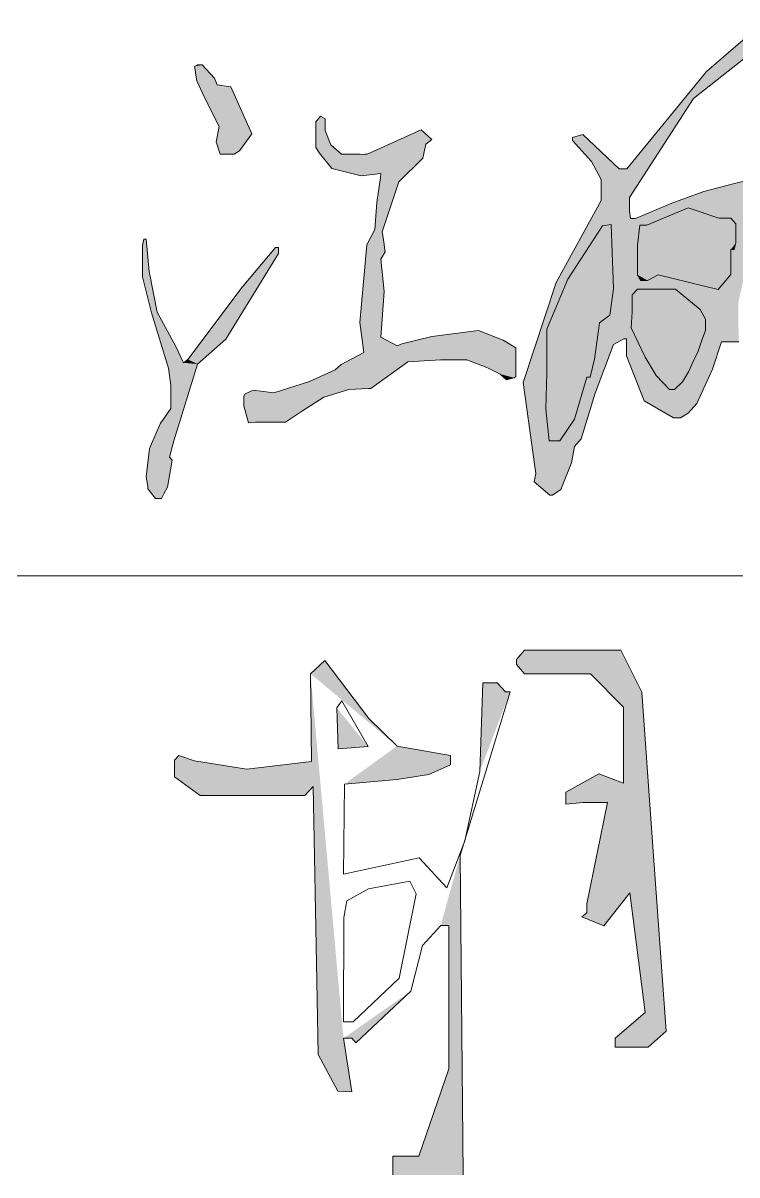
# Model space of a CAD drawing. Header units: millimetres. Extents: x 0 to 594, y 0 to 420.
# Drawn here: x 422.47 to 428.38, y 27.04 to 36.57 of the extents above; entities that cross this region are included whole.
import ezdxf

# ---------------------------------------------------------------- set-up
doc = ezdxf.new("R2010")
doc.units = ezdxf.units.MM
doc.header["$MEASUREMENT"] = 0
doc.linetypes.add('XKITLINE00', pattern=[0])

# ---------------------------------------------------------------- blocks, each defined once
blk = doc.blocks.new('*D2')
at = {"color": 6}
for points in [[(258.7085, 31.3402), (258.2448, 30.9381), (257.5873, 30.133)], [(258.7085, 31.3402), (257.5873, 30.133), (258.1369, 30.7169)], [(258.7085, 31.3402), (258.1369, 30.7169), (258.6591, 31.127)], [(257.5873, 30.133), (257.6083, 29.8956), (258.1369, 30.7169)], [(257.5233, 30.133), (257.2224, 30.4169), (257.1373, 30.3936)], [(257.5233, 30.133), (257.1373, 30.3936), (257.1373, 30.3694)], [(257.5233, 30.133), (257.1373, 30.3694), (257.2946, 30.1957)], [(257.5873, 30.133), (257.0011, 29.1936), (256.7292, 28.3663)], [(257.5873, 30.133), (256.7292, 28.3663), (256.7724, 28.0491)], [(257.5873, 30.133), (256.7724, 28.0491), (256.832, 27.6116)], [(257.5873, 30.133), (256.832, 27.6116), (256.8199, 27.5429)], [(257.5873, 30.133), (256.8199, 27.5429), (256.9479, 27.4328)], [(257.5873, 30.133), (256.9479, 27.4328), (256.9699, 27.4328)], [(257.5873, 30.133), (256.9699, 27.4328), (257.0409, 27.4802)], [(257.5873, 30.133), (257.3733, 29.8724), (257.0011, 29.1936)], [(257.5873, 30.133), (257.0409, 27.4802), (257.1269, 27.7015)], [(257.5873, 30.133), (257.1269, 27.7015), (257.1527, 27.8352)], [(257.5873, 30.133), (257.1527, 27.8352), (257.2094, 27.8988)], [(257.5873, 30.133), (257.2094, 27.8988), (257.3237, 28.2776)], [(257.5233, 30.133), (257.2946, 30.1957), (257.3733, 30.0462)], [(257.5873, 30.133), (257.3237, 28.2776), (257.4768, 28.6801)], [(257.5873, 30.133), (257.5233, 30.133), (257.3733, 30.0462)], [(257.5873, 30.133), (257.3733, 30.0462), (257.3733, 29.8724)], [(257.5873, 30.133), (257.4768, 28.6801), (257.5618, 28.7276)], [(257.5873, 30.133), (257.5618, 28.7276), (257.5833, 28.7276)], [(257.5873, 30.133), (257.5833, 28.7276), (257.5833, 28.5851)], [(257.5873, 30.133), (257.5833, 28.5851), (257.6083, 29.7835)], [(257.5873, 30.133), (257.6083, 29.7835), (257.6083, 29.8956)], [(257.5833, 28.5851), (258.6025, 29.9357), (258.5566, 30.0328)], [(257.5833, 28.5851), (258.5566, 30.0328), (258.2235, 29.9467)], [(257.5833, 28.5851), (258.2235, 29.9467), (257.9592, 29.8496)], [(257.5833, 28.5851), (258.7031, 29.7619), (258.6025, 29.9357)], [(257.5833, 28.5851), (257.9592, 29.8496), (257.6593, 29.7233)], [(257.5833, 28.5851), (257.6163, 29.7233), (257.6083, 29.7835)], [(257.5833, 28.5851), (258.5741, 29.3043), (258.7031, 29.7619)], [(257.5833, 28.5851), (257.6593, 29.7233), (257.6163, 29.7233)], [(257.5833, 28.5851), (258.5101, 29.0356), (258.5741, 29.3043)], [(257.5833, 28.5851), (258.5101, 28.8457), (258.5101, 29.0356)], [(257.5833, 28.5851), (258.3697, 28.7028), (258.5101, 28.8457)], [(258.3697, 28.7028), (258.5123, 28.7028), (258.5101, 28.8457)], [(257.5833, 28.5851), (258.2942, 28.4754), (258.3697, 28.7028)], [(257.5833, 28.5851), (257.73, 28.2147), (257.9732, 28.0733)], [(257.5833, 28.5851), (257.9732, 28.0733), (258.0299, 28.0733)], [(257.5833, 28.5851), (258.0299, 28.0733), (258.0948, 28.1127)], [(257.5833, 28.5851), (258.0948, 28.1127), (258.1662, 28.1915)], [(257.5833, 28.5851), (258.1662, 28.1915), (258.2942, 28.4754)]]:
    blk.add_solid(points, dxfattribs=at)
blk = doc.blocks.new('*D3')
at = {"color": 6}
for points in [[(257.6303, 28.9492), (258.1932, 28.9688), (257.9893, 29.138)], [(257.6303, 28.9492), (257.9893, 29.138), (257.6732, 29.138)], [(257.6303, 28.9492), (257.6732, 29.138), (257.6303, 29.0905)], [(257.6303, 28.9492), (257.6303, 29.0905), (257.6303, 28.9492)], [(257.6303, 28.9492), (257.6228, 28.8171), (257.7382, 28.5751)], [(257.6303, 28.9492), (258.2362, 28.8901), (258.1932, 28.9688)], [(257.6303, 28.9492), (257.7382, 28.5751), (257.8295, 28.4226)], [(257.6303, 28.9492), (257.8295, 28.4226), (257.9397, 28.307)], [(257.6303, 28.9492), (257.9397, 28.307), (257.9818, 28.307)], [(257.6303, 28.9492), (257.9818, 28.307), (258.0462, 28.3701)], [(257.6303, 28.9492), (258.0462, 28.3701), (258.0956, 28.4527)], [(257.6303, 28.9492), (258.0956, 28.4527), (258.1765, 28.6258)], [(257.6303, 28.9492), (258.1765, 28.6258), (258.2078, 28.7163)], [(257.6303, 28.9492), (258.2078, 28.7163), (258.2362, 28.7951)], [(257.6303, 28.9492), (258.2362, 28.7951), (258.2362, 28.8901)]]:
    blk.add_solid(points, dxfattribs=at)
blk = doc.blocks.new('*D4')
at = {"color": 6}
for points in [[(256.9444, 27.8834), (257.4749, 29.1402), (257.4566, 29.6722)], [(256.9444, 27.8834), (257.4566, 29.6722), (257.3838, 29.6625)], [(256.9444, 27.8834), (257.3838, 29.6625), (257.0976, 29.22)], [(256.9444, 27.8834), (257.0976, 29.22), (256.9234, 28.8059)], [(256.9444, 27.8834), (257.3608, 28.858), (257.4749, 29.1402)], [(257.3608, 28.858), (257.4468, 28.9217), (257.4749, 29.1402)], [(256.9444, 27.8834), (256.9234, 28.8059), (256.9234, 28.4422)], [(256.9444, 27.8834), (257.3179, 28.558), (257.3608, 28.858)], [(256.9444, 27.8834), (257.2538, 28.4085), (257.3179, 28.558)], [(257.2538, 28.4085), (257.2822, 28.4085), (257.3179, 28.558)], [(256.9444, 27.8834), (256.9234, 28.4422), (256.9165, 28.144)], [(256.9444, 27.8834), (257.1542, 28.061), (257.2538, 28.4085)], [(256.9444, 27.8834), (257.0303, 27.8834), (257.1542, 28.061)]]:
    blk.add_solid(points, dxfattribs=at)
blk = doc.blocks.new('*D5')
at = {"color": 6}
for points in [[(257.6732, 29.2572), (258.3474, 29.7261), (258.0942, 29.8099)], [(257.6732, 29.2572), (258.0942, 29.8099), (257.7513, 29.6675)], [(257.6732, 29.2572), (258.4897, 29.6786), (258.4476, 29.7261)], [(257.6732, 29.2572), (258.4476, 29.7261), (258.3474, 29.7261)], [(257.6732, 29.2572), (258.4897, 29.521), (258.4897, 29.6786)], [(257.6732, 29.2572), (257.7513, 29.6675), (257.6946, 29.6675)], [(257.6732, 29.2572), (257.6946, 29.6675), (257.6732, 29.5017)], [(257.6732, 29.2572), (258.4476, 29.4655), (258.4897, 29.521)], [(257.6732, 29.2572), (257.6732, 29.5017), (257.6732, 29.2572)], [(257.6732, 29.2572), (258.4476, 29.2604), (258.4476, 29.4655)], [(258.4476, 29.4655), (258.4759, 29.4655), (258.4897, 29.521)], [(257.6732, 29.2572), (257.8442, 29.2572), (258.4476, 29.2604)], [(257.6732, 29.2572), (257.7016, 29.2097), (257.7583, 29.2097)], [(257.6732, 29.2572), (257.7583, 29.2097), (257.8442, 29.2572)], [(257.8442, 29.2572), (258.3417, 29.1348), (258.4476, 29.2604)]]:
    blk.add_solid(points, dxfattribs=at)
blk = doc.blocks.new('*D6')
at = {"color": 6}
for points in [[(253.5781, 29.2396), (253.6327, 29.2848), (253.6072, 29.5525)], [(253.5781, 29.2396), (253.6072, 29.5525), (253.5883, 29.5525)], [(253.5883, 29.5525), (253.5781, 29.4992), (253.5781, 29.2396)], [(253.5781, 29.2396), (253.5883, 29.5525), (253.5781, 29.2396)], [(254.0323, 28.518), (254.7037, 29.4343), (254.7037, 29.4818)], [(254.0323, 28.518), (254.7037, 29.4818), (254.6782, 29.4818)], [(254.0323, 28.518), (254.6782, 29.4818), (254.4025, 29.1555)], [(254.0323, 28.518), (254.2679, 28.7242), (254.7037, 29.4343)], [(253.5781, 29.2396), (253.6994, 28.9461), (253.6327, 29.2848)], [(253.5781, 29.2396), (253.6519, 28.9426), (253.793, 28.485)], [(253.5781, 29.2396), (253.793, 28.485), (253.6994, 28.9461)], [(254.0323, 28.518), (254.4025, 29.1555), (253.9535, 28.5555)], [(253.793, 28.485), (253.8528, 28.6622), (253.6994, 28.9461)], [(253.793, 28.485), (253.915, 28.5292), (253.8528, 28.6622)], [(253.793, 28.485), (254.0323, 28.518), (253.915, 28.5292)], [(253.793, 28.485), (253.8127, 28.3396), (254.0323, 28.518)], [(253.8127, 28.3396), (253.8372, 27.8824), (254.0323, 28.518)], [(254.0323, 28.518), (253.9535, 28.5555), (253.915, 28.5292)], [(253.8127, 28.3396), (253.8127, 28.1497), (253.8372, 27.8824)], [(253.8127, 28.1497), (253.6343, 27.8202), (253.608, 27.5839)], [(253.8127, 28.1497), (253.608, 27.5839), (253.6211, 27.5051)], [(253.8127, 28.1497), (253.6211, 27.5051), (253.6203, 27.4843)], [(253.8127, 28.1497), (253.6203, 27.4843), (253.6844, 27.4055)], [(253.8127, 28.1497), (253.7232, 28.0234), (253.6343, 27.8202)], [(253.8127, 28.1497), (253.6844, 27.4055), (253.7352, 27.4055)], [(253.8127, 28.1497), (253.7352, 27.4055), (253.7547, 27.445)], [(253.8127, 28.1497), (253.7547, 27.445), (253.7854, 27.5005)], [(253.8127, 28.1497), (253.7854, 27.5005), (253.7992, 27.7481)], [(253.8127, 28.1497), (253.7992, 27.7481), (253.8372, 27.8824)], [(253.7854, 27.5005), (253.8239, 27.7217), (253.7992, 27.7481)]]:
    blk.add_solid(points, dxfattribs=at)
blk = doc.blocks.new('*D7')
at = {"color": 6}
for points in [[(255.0114, 30.3101), (255.0894, 30.5465), (255.05, 30.5708)], [(255.05, 30.5708), (255.0114, 30.5233), (255.0114, 30.3101)], [(255.0114, 30.3101), (255.05, 30.5708), (255.0114, 30.3101)], [(255.0114, 30.3101), (255.0894, 30.4515), (255.0894, 30.5465)], [(255.0114, 30.3101), (255.1361, 30.3335), (255.0894, 30.4515)], [(255.551, 30.0938), (255.8836, 30.4552), (255.4373, 30.2547)], [(255.551, 30.0938), (255.973, 30.3764), (255.8836, 30.4552)], [(255.0114, 30.3101), (255.2255, 30.2547), (255.1361, 30.3335)], [(255.551, 30.0938), (255.921, 30.3385), (255.973, 30.3764)], [(255.551, 30.0938), (255.8976, 30.2232), (255.921, 30.3385)], [(255.0114, 30.3101), (255.0419, 30.2639), (255.1445, 30.1376)], [(255.0114, 30.3101), (255.1445, 30.1376), (255.3874, 30.075)], [(255.0114, 30.3101), (255.3874, 30.075), (255.551, 30.0938)], [(255.0114, 30.3101), (255.551, 30.0938), (255.2255, 30.2547)], [(255.551, 30.0938), (255.379, 30.2547), (255.2255, 30.2547)], [(255.551, 30.0938), (255.398, 30.2527), (255.379, 30.2547)], [(255.551, 30.0938), (255.4176, 30.2547), (255.398, 30.2527)], [(255.551, 30.0938), (255.4373, 30.2547), (255.4176, 30.2547)], [(255.551, 30.0938), (255.7, 30.0251), (255.8976, 30.2232)], [(255.551, 30.0938), (255.4989, 29.6313), (255.408, 28.6129)], [(255.551, 30.0938), (255.408, 28.6129), (255.4475, 28.315)], [(255.551, 30.0938), (255.4475, 28.315), (255.4663, 28.315)], [(255.551, 30.0938), (255.4663, 28.315), (255.5491, 29.3852)], [(255.551, 30.0938), (255.518, 29.8559), (255.4989, 29.6313)], [(255.551, 30.0938), (255.5491, 29.3852), (255.5605, 29.6126)], [(255.551, 30.0938), (255.5605, 29.6126), (255.7, 30.0251)], [(255.4989, 29.6313), (255.4349, 29.505), (255.375, 28.8633)], [(255.4989, 29.6313), (255.375, 28.8633), (255.408, 28.6129)], [(255.5491, 29.3852), (255.5869, 29.4479), (255.5605, 29.6126)], [(255.4663, 28.315), (255.5762, 29.1196), (255.5491, 29.3852)], [(255.4663, 28.315), (255.5507, 28.7408), (255.5762, 29.1196)], [(255.7741, 28.5362), (256.5634, 28.7161), (256.3582, 28.7949)], [(255.7741, 28.5362), (256.3582, 28.7949), (255.9733, 28.7474)], [(255.4663, 28.315), (255.7741, 28.5362), (255.9733, 28.7474)], [(255.4663, 28.315), (255.9733, 28.7474), (255.7239, 28.6852)], [(255.4663, 28.315), (255.6853, 28.67), (255.5507, 28.7408)], [(255.7741, 28.5362), (256.666, 28.6535), (256.5634, 28.7161)], [(255.408, 28.6129), (255.1718, 28.4691), (254.4547, 28.0316)], [(255.408, 28.6129), (254.4547, 28.0316), (254.5117, 28.0362)], [(255.408, 28.6129), (254.5117, 28.0362), (254.7611, 28.0362)], [(255.408, 28.6129), (254.7611, 28.0362), (254.9023, 28.1311)], [(255.408, 28.6129), (254.9023, 28.1311), (255.0786, 28.2447)], [(255.408, 28.6129), (255.0786, 28.2447), (255.2838, 28.3083)], [(255.408, 28.6129), (255.2226, 28.5155), (255.1718, 28.4691)], [(255.408, 28.6129), (255.2838, 28.3083), (255.4475, 28.315)], [(255.4663, 28.315), (255.7239, 28.6852), (255.6853, 28.67)], [(255.7741, 28.5362), (256.043, 28.5536), (256.666, 28.6535)], [(256.043, 28.5536), (256.2613, 28.5536), (256.666, 28.6535)], [(256.2613, 28.5536), (256.666, 28.4161), (256.666, 28.6535)], [(256.2613, 28.5536), (256.4279, 28.4909), (256.666, 28.4161)], [(255.1718, 28.4691), (254.9606, 28.3736), (254.4547, 28.0316)], [(256.4279, 28.4909), (256.5371, 28.4354), (256.6528, 28.4041)], [(256.4279, 28.4909), (256.6528, 28.4041), (256.666, 28.4161)], [(256.5371, 28.4354), (256.5888, 28.3879), (256.6528, 28.4041)], [(254.9606, 28.3736), (254.6651, 28.2796), (254.4162, 28.173)], [(254.9606, 28.3736), (254.4162, 28.173), (254.4547, 28.0316)], [(254.6651, 28.2796), (254.4279, 28.2716), (254.4162, 28.2518)], [(254.6651, 28.2796), (254.4162, 28.2518), (254.4162, 28.173)], [(254.6651, 28.2796), (254.4919, 28.3029), (254.4279, 28.2716)]]:
    blk.add_solid(points, dxfattribs=at)
blk = doc.blocks.new('*D8')
at = {"color": 6}
for points in [[(254.0079, 30.9813), (254.1742, 30.8831), (254.0716, 30.9932)], [(254.0716, 30.9932), (254.0331, 30.9932), (254.0079, 30.9813)], [(254.0079, 30.9813), (254.0716, 30.9932), (254.0079, 30.9813)], [(254.0079, 30.9813), (254.0261, 30.8633), (254.0895, 30.7241)], [(254.0079, 30.9813), (254.0895, 30.7241), (254.2109, 30.4836)], [(254.0079, 30.9813), (254.2109, 30.4836), (254.3345, 30.2538)], [(254.0079, 30.9813), (254.3345, 30.2538), (254.3808, 30.282)], [(254.0079, 30.9813), (254.3808, 30.282), (254.4834, 30.4244)], [(254.0079, 30.9813), (254.4834, 30.4244), (254.1962, 30.8281)], [(254.0079, 30.9813), (254.1962, 30.8281), (254.1742, 30.8831)], [(254.4834, 30.4244), (254.3085, 30.8126), (254.1962, 30.8281)], [(254.2109, 30.4836), (254.1881, 30.3565), (254.2195, 30.2538)], [(254.2109, 30.4836), (254.2195, 30.2538), (254.3345, 30.2538)]]:
    blk.add_solid(points, dxfattribs=at)
blk = doc.blocks.new('*D10')
at = {"color": 6}
for points in [[(255.4501, 25.4531), (255.0866, 25.931), (254.9678, 25.8227)], [(255.6837, 25.2241), (255.4501, 25.4531), (254.9678, 25.8227)], [(254.9678, 25.8227), (254.9764, 25.0971), (254.9892, 24.8901)], [(254.9678, 25.8227), (254.9892, 24.8901), (255.1952, 22.3681)], [(254.9678, 25.8227), (255.1952, 22.3681), (255.2405, 22.8056)], [(256.5823, 25.6722), (256.3934, 25.7479), (256.3684, 25.0136)], [(256.5823, 25.6722), (256.514, 25.7479), (256.3934, 25.7479)], [(256.6205, 25.6722), (256.5823, 25.6722), (256.3684, 25.0136)], [(255.4447, 25.2193), (255.1977, 25.2003), (255.1868, 25.539)], [(255.249, 24.9091), (256.1268, 25.1445), (255.6837, 25.2241)], [(254.0082, 25.1015), (253.8772, 25.1445), (253.843, 25.1066)], [(254.4396, 25.0331), (254.0082, 25.1015), (253.843, 25.1066)], [(254.4396, 25.0331), (253.843, 25.1066), (253.843, 24.9683)], [(254.9764, 25.0971), (254.4396, 25.0331), (254.0543, 24.8145)], [(254.9764, 25.0971), (254.0543, 24.8145), (254.9209, 24.8145)], [(254.9764, 25.0971), (254.9209, 24.8145), (254.9892, 24.8901)], [(255.249, 24.9091), (256.1268, 25.0688), (256.1268, 25.1445)], [(254.4396, 25.0331), (253.843, 24.9683), (254.0543, 24.8145)], [(255.249, 24.9091), (255.9468, 24.9892), (256.1268, 25.0688)], [(255.249, 24.9091), (255.6813, 24.9467), (255.9468, 24.9892)], [(254.9892, 24.8901), (255.0196, 23.2776), (255.1952, 22.3681)], [(256.0456, 23.7401), (256.114, 23.7401), (256.2064, 24.318)], [(256.114, 23.7401), (256.2306, 21.6744), (256.2064, 24.318)], [(256.114, 23.7401), (256.114, 22.5524), (256.2306, 21.6744)], [(255.0196, 23.2776), (255.0309, 22.6721), (255.1952, 22.3681)], [(255.2405, 22.8056), (255.3088, 22.8056), (255.7971, 23.1954)], [(255.3088, 22.8056), (255.3426, 22.7682), (255.7971, 23.1954)], [(255.1952, 22.3681), (255.3089, 22.3629), (255.2405, 22.8056)], [(256.114, 22.5524), (255.865, 21.829), (256.2306, 21.6744)], [(255.865, 21.829), (255.6491, 21.829), (255.6491, 21.6744)], [(255.865, 21.829), (255.6491, 21.6744), (256.2306, 21.6744)]]:
    blk.add_solid(points, dxfattribs=at)
blk = doc.blocks.new('*D11')
at = {"color": 6}
for points in [[(257.5352, 26.0162), (256.7398, 26.0162), (256.6721, 25.9406)], [(257.5352, 26.0162), (256.6721, 25.9406), (256.6721, 25.8983)], [(257.5352, 26.0162), (256.6721, 25.8983), (256.7398, 25.8227)], [(257.5352, 26.0162), (256.7398, 25.8227), (257.2851, 25.8227)], [(257.7092, 25.6701), (257.5352, 26.0162), (257.2851, 25.8227)], [(257.7092, 25.6701), (257.2851, 25.8227), (257.5577, 25.5467)], [(257.7092, 25.6701), (257.5577, 24.9176), (257.3961, 23.7354)], [(257.7092, 25.6701), (257.3961, 23.7354), (257.6111, 24.0098)], [(257.7092, 25.6701), (257.5577, 25.5467), (257.5577, 24.9176)], [(257.7092, 25.6701), (257.6111, 24.0098), (257.7372, 23.0183)], [(257.7092, 25.6701), (257.7372, 23.0183), (257.7628, 22.7308)], [(257.7092, 25.6701), (257.7628, 22.7308), (257.8247, 24.0665)], [(257.7092, 25.6701), (257.8247, 24.0665), (257.7092, 25.6701)], [(257.5577, 24.9176), (257.3534, 24.9932), (257.0808, 24.8428)], [(257.5577, 24.9176), (257.0808, 24.8428), (257.0808, 24.7422)], [(257.5577, 24.9176), (257.0808, 24.7422), (257.2219, 24.7578)], [(257.5577, 24.9176), (257.2219, 24.7578), (257.4262, 24.7578)], [(257.5577, 24.9176), (257.4262, 24.7578), (257.2561, 23.9188)], [(257.5577, 24.9176), (257.2561, 23.9188), (257.2561, 23.8432)], [(257.5577, 24.9176), (257.2561, 23.8432), (257.3961, 23.7354)], [(257.7628, 22.7308), (257.9113, 22.8645), (257.8247, 24.0665)], [(257.2561, 23.8432), (257.2143, 23.8102), (257.3961, 23.7354)], [(257.7372, 23.0183), (257.4901, 22.8056), (257.4902, 22.7308)], [(257.7372, 23.0183), (257.4902, 22.7308), (257.7628, 22.7308)]]:
    blk.add_solid(points, dxfattribs=at)

msp = doc.modelspace()

# ---------------------------------------------------------------- linework, layer by layer
at = {"color": 6, "linetype": 'XKITLINE00', "lineweight": 0}
for p, q in [((428.1282, 36.1727), (428.5919, 36.5748)), ((428.5425, 36.3616), (428.0203, 35.9515)), ((423.8912, 36.2159), (423.9164, 36.2278)), ((423.9164, 36.2278), (423.955, 36.2278)), ((423.955, 36.2278), (424.0576, 36.1177)), ((423.896, 36.1851), (423.8912, 36.2159)), ((423.9023, 36.1445), (423.896, 36.1851)), ((423.896, 36.1851), (423.896, 36.1851)), ((423.896, 36.1851), (423.896, 36.1851)), ((423.9095, 36.0978), (423.9023, 36.1445)), ((423.9023, 36.1445), (423.9023, 36.1445)), ((423.9023, 36.1445), (423.9023, 36.1445)), ((427.4707, 35.3676), (428.1282, 36.1727)), ((423.9729, 35.9587), (423.9095, 36.0978)), ((424.0576, 36.1177), (424.0796, 36.0627)), ((424.0796, 36.0627), (424.1919, 36.0472)), ((424.1919, 36.0472), (424.1919, 36.0472)), ((424.1919, 36.0472), (424.1919, 36.0472)), ((424.1919, 36.0472), (424.3668, 35.659)), ((424.0943, 35.7182), (423.9729, 35.9587)), ((428.0203, 35.9515), (427.4917, 35.1302)), ((424.8948, 35.7579), (424.9334, 35.8054)), ((424.8948, 35.6872), (424.8948, 35.7579)), ((424.8948, 35.7579), (424.8948, 35.7579)), ((424.8948, 35.7579), (424.8948, 35.7579)), ((424.8948, 35.7579), (424.8948, 35.7579)), ((424.9334, 35.8054), (424.9334, 35.8054)), ((424.9334, 35.8054), (424.9728, 35.781)), ((424.9334, 35.8054), (424.9334, 35.8054)), ((424.9728, 35.781), (424.9728, 35.781)), ((424.9728, 35.781), (424.9728, 35.781)), ((424.9728, 35.781), (424.9728, 35.6861)), ((424.0715, 35.5911), (424.0943, 35.7182)), ((424.0943, 35.7182), (424.0943, 35.7182)), ((424.0943, 35.7182), (424.0943, 35.7182)), ((424.3668, 35.659), (424.2642, 35.5166)), ((424.3668, 35.659), (424.3668, 35.659)), ((424.3668, 35.659), (424.3668, 35.659)), ((424.8948, 35.5447), (424.8948, 35.6872)), ((424.8948, 35.6872), (424.8948, 35.6872)), ((424.8948, 35.6872), (424.8948, 35.6872)), ((424.9728, 35.6861), (425.0195, 35.5681)), ((425.3207, 35.4893), (425.767, 35.6898)), ((425.767, 35.6898), (425.767, 35.6898)), ((425.767, 35.6898), (425.767, 35.6898)), ((425.767, 35.6898), (425.8564, 35.611)), ((424.1029, 35.4884), (424.0715, 35.5911)), ((424.0715, 35.5911), (424.0715, 35.5911)), ((424.0715, 35.5911), (424.0715, 35.5911)), ((424.0715, 35.5911), (424.0715, 35.5911)), ((425.0195, 35.5681), (425.1089, 35.4893)), ((425.8044, 35.5731), (425.781, 35.4578)), ((425.8564, 35.611), (425.8044, 35.5731)), ((427.0207, 35.6282), (427.1058, 35.6515)), ((427.0207, 35.604), (427.0207, 35.6282)), ((427.0207, 35.6282), (427.0207, 35.6282)), ((427.0207, 35.6282), (427.0207, 35.6282)), ((427.0207, 35.6282), (427.0207, 35.6282)), ((427.178, 35.4302), (427.0207, 35.604)), ((427.0207, 35.604), (427.0207, 35.604)), ((427.0207, 35.604), (427.0207, 35.604)), ((427.1058, 35.6515), (427.1058, 35.6515)), ((427.1058, 35.6515), (427.1058, 35.6515)), ((427.1058, 35.6515), (427.1058, 35.6515)), ((427.1058, 35.6515), (427.4066, 35.3676)), ((424.2179, 35.4884), (424.1029, 35.4884)), ((424.1029, 35.4884), (424.1029, 35.4884)), ((424.1029, 35.4884), (424.1029, 35.4884)), ((424.2642, 35.5166), (424.2179, 35.4884)), ((424.9253, 35.4985), (424.8948, 35.5447)), ((425.0279, 35.3722), (424.9253, 35.4985)), ((425.1089, 35.4893), (425.1089, 35.4893)), ((425.1089, 35.4893), (425.1089, 35.4893)), ((425.1089, 35.4893), (425.2624, 35.4893)), ((425.2624, 35.4893), (425.2624, 35.4893)), ((425.2624, 35.4893), (425.2624, 35.4893)), ((425.2624, 35.4893), (425.2624, 35.4893)), ((425.2624, 35.4893), (425.2813, 35.4873)), ((425.2813, 35.4873), (425.301, 35.4893)), ((425.2813, 35.4873), (425.2813, 35.4873)), ((425.2813, 35.4873), (425.2813, 35.4873)), ((425.2813, 35.4873), (425.2813, 35.4873)), ((425.301, 35.4893), (425.301, 35.4893)), ((425.301, 35.4893), (425.301, 35.4893)), ((425.301, 35.4893), (425.301, 35.4893)), ((425.301, 35.4893), (425.3207, 35.4893)), ((425.3207, 35.4893), (425.3207, 35.4893)), ((425.3207, 35.4893), (425.3207, 35.4893)), ((425.3207, 35.4893), (425.3207, 35.4893)), ((425.2708, 35.3096), (425.0279, 35.3722)), ((425.0279, 35.3722), (425.0279, 35.3722)), ((425.781, 35.4578), (425.5834, 35.2597)), ((425.781, 35.4578), (425.781, 35.4578)), ((427.2567, 35.2807), (427.178, 35.4302)), ((427.4066, 35.3676), (427.4066, 35.3676)), ((427.4066, 35.3676), (427.4066, 35.3676)), ((427.4066, 35.3676), (427.4066, 35.3676)), ((427.4066, 35.3676), (427.4707, 35.3676)), ((427.4707, 35.3676), (427.4707, 35.3676)), ((427.4707, 35.3676), (427.4707, 35.3676)), ((425.4344, 35.3284), (425.2708, 35.3096)), ((425.4143, 35.184), (425.4301, 35.2975)), ((425.4301, 35.2975), (425.4344, 35.3284)), ((425.4301, 35.2975), (425.4301, 35.2975)), ((425.4301, 35.2975), (425.4301, 35.2975)), ((427.2567, 35.1545), (427.2567, 35.2807)), ((425.4014, 35.0904), (425.4143, 35.184)), ((425.4143, 35.184), (425.4143, 35.184)), ((425.4143, 35.184), (425.4143, 35.184)), ((425.5834, 35.2597), (425.4439, 34.8472)), ((427.8426, 35.0842), (428.1069, 35.1813)), ((428.1069, 35.1813), (428.3705, 35.2494)), ((428.3705, 35.2494), (428.44, 35.2674)), ((428.3705, 35.2494), (428.3705, 35.2494)), ((425.3823, 34.8659), (425.4014, 35.0904)), ((426.8845, 34.4282), (427.2567, 35.107)), ((427.2567, 35.107), (427.2567, 35.1545)), ((427.2567, 35.1545), (427.2567, 35.1545)), ((427.2567, 35.1545), (427.2567, 35.1545)), ((427.2567, 35.107), (427.2567, 35.107)), ((427.2567, 35.107), (427.2567, 35.107)), ((427.4917, 35.1302), (427.4917, 35.1302)), ((427.4917, 35.1302), (427.4917, 35.1302)), ((427.4917, 35.1302), (427.4917, 35.0828)), ((427.4917, 35.0828), (427.4917, 35.0828)), ((427.4917, 35.0828), (427.4917, 35.0828)), ((427.4917, 35.0828), (427.4917, 35.018)), ((427.5427, 34.9579), (427.8426, 35.0842)), ((427.4917, 35.018), (427.4997, 34.9579)), ((427.9776, 35.0445), (427.6347, 34.9021)), ((428.2308, 34.9607), (427.9776, 35.0445)), ((427.2672, 34.897), (426.981, 34.4546)), ((427.34, 34.9068), (427.2672, 34.897)), ((427.2672, 34.897), (427.2672, 34.897)), ((427.2672, 34.897), (427.2672, 34.897)), ((427.3453, 34.7534), (427.34, 34.9068)), ((427.34, 34.9068), (427.34, 34.9068)), ((427.34, 34.9068), (427.34, 34.9068)), ((427.34, 34.9068), (427.34, 34.9068)), ((427.4997, 34.9579), (427.5427, 34.9579)), ((427.5427, 34.9579), (427.5427, 34.9579)), ((427.578, 34.9021), (427.5566, 34.7363)), ((427.6347, 34.9021), (427.578, 34.9021)), ((427.6347, 34.9021), (427.6347, 34.9021)), ((428.309, 34.9607), (428.2308, 34.9607)), ((428.331, 34.9607), (428.309, 34.9607)), ((428.309, 34.9607), (428.309, 34.9607)), ((428.309, 34.9607), (428.309, 34.9607)), ((428.3731, 34.9132), (428.331, 34.9607)), ((428.331, 34.9607), (428.331, 34.9607)), ((428.331, 34.9607), (428.331, 34.9607)), ((428.331, 34.9607), (428.331, 34.9607)), ((428.3731, 34.8667), (428.3731, 34.9132)), ((428.3731, 34.9132), (428.3731, 34.9132)), ((428.3731, 34.9132), (428.3731, 34.9132)), ((428.3731, 34.9132), (428.3731, 34.9132)), ((425.3183, 34.7396), (425.3823, 34.8659)), ((425.4439, 34.8472), (425.4514, 34.8006)), ((425.4514, 34.8006), (425.4514, 34.8006)), ((425.4514, 34.8006), (425.4514, 34.8006)), ((425.4514, 34.8006), (425.4702, 34.6825)), ((428.3731, 34.7556), (428.3731, 34.8667)), ((428.3731, 34.8667), (428.3731, 34.8667)), ((428.3731, 34.8667), (428.3731, 34.8667)), ((423.4615, 34.7338), (423.4717, 34.7871)), ((423.4615, 34.6631), (423.4615, 34.7338)), ((423.4615, 34.7338), (423.4615, 34.7338)), ((423.4615, 34.7338), (423.4615, 34.7338)), ((423.4615, 34.7338), (423.4615, 34.7338)), ((423.4717, 34.7871), (423.4717, 34.7871)), ((423.4717, 34.7871), (423.4906, 34.7871)), ((423.4717, 34.7871), (423.4717, 34.7871)), ((423.4906, 34.7871), (423.4906, 34.7871)), ((423.4906, 34.7871), (423.4906, 34.7871)), ((423.4906, 34.7871), (423.5161, 34.5194)), ((424.2859, 34.3901), (424.5616, 34.7164)), ((424.5616, 34.7164), (424.5871, 34.7164)), ((424.5871, 34.7164), (424.5871, 34.7164)), ((424.5871, 34.7164), (424.5871, 34.7164)), ((424.5871, 34.7164), (424.5871, 34.6689)), ((425.2584, 34.0979), (425.3183, 34.7396)), ((425.3183, 34.7396), (425.3183, 34.7396)), ((427.3583, 34.3748), (427.3453, 34.7534)), ((427.3453, 34.7534), (427.3453, 34.7534)), ((427.3453, 34.7534), (427.3453, 34.7534)), ((427.5566, 34.7363), (427.5567, 34.7039)), ((427.5567, 34.7039), (427.5566, 34.5857)), ((427.5567, 34.7039), (427.5567, 34.7039)), ((428.331, 34.495), (428.331, 34.7001)), ((428.331, 34.7001), (428.331, 34.7001)), ((428.331, 34.7001), (428.3593, 34.7001)), ((428.3593, 34.7001), (428.3731, 34.7556)), ((423.4615, 34.4742), (423.4615, 34.6631)), ((423.4615, 34.6631), (423.4615, 34.6631)), ((423.4615, 34.6631), (423.4615, 34.6631)), ((424.5871, 34.6689), (424.1513, 33.9588)), ((424.5871, 34.6689), (424.5871, 34.6689)), ((424.5871, 34.6689), (424.5871, 34.6689)), ((425.4702, 34.6825), (425.4325, 34.6198)), ((425.4325, 34.6198), (425.4596, 34.3542)), ((425.4702, 34.6825), (425.4702, 34.6825)), ((425.4702, 34.6825), (425.4702, 34.6825)), ((423.5161, 34.5194), (423.5828, 34.1807)), ((427.5566, 34.5857), (427.5566, 34.5857)), ((427.5566, 34.5857), (427.5566, 34.5857)), ((427.5566, 34.5857), (427.5566, 34.4918)), ((423.5353, 34.1771), (423.4615, 34.4742)), ((426.6126, 33.6009), (426.8845, 34.4282)), ((426.981, 34.4546), (426.8068, 34.0405)), ((427.5566, 34.4918), (427.585, 34.4443)), ((427.585, 34.4443), (427.6417, 34.4443)), ((427.6417, 34.4443), (427.7276, 34.4918)), ((427.6417, 34.4443), (427.6417, 34.4443)), ((427.6417, 34.4443), (427.6417, 34.4443)), ((427.7276, 34.4918), (427.7276, 34.4918)), ((427.7276, 34.4918), (427.7276, 34.4918)), ((427.7276, 34.4918), (427.7276, 34.4918)), ((427.7276, 34.4918), (428.1136, 34.3968)), ((428.2251, 34.3694), (428.331, 34.495)), ((423.8369, 33.7901), (424.2859, 34.3901)), ((425.4596, 34.3542), (425.4341, 33.9753)), ((427.3302, 34.1563), (427.3583, 34.3748)), ((427.5566, 34.3726), (427.5136, 34.3251)), ((427.5136, 34.3251), (427.5136, 34.3251)), ((427.5136, 34.3251), (427.5136, 34.2312)), ((427.5136, 34.3251), (427.5136, 34.3251)), ((427.5777, 34.3726), (427.5566, 34.3726)), ((427.5566, 34.3726), (427.5566, 34.3726)), ((427.5566, 34.3726), (427.5566, 34.3726)), ((427.5566, 34.3726), (427.5566, 34.3726)), ((427.8727, 34.3726), (427.5777, 34.3726)), ((427.5777, 34.3726), (427.5777, 34.3726)), ((427.5777, 34.3726), (427.5777, 34.3726)), ((428.0766, 34.2034), (427.8727, 34.3726)), ((428.1136, 34.3968), (428.1136, 34.3968)), ((428.1136, 34.3968), (428.1136, 34.3968)), ((428.1136, 34.3968), (428.2251, 34.3694)), ((427.5136, 34.2312), (427.5136, 34.2312)), ((427.5136, 34.2312), (427.5136, 34.2312)), ((427.5136, 34.2312), (427.5136, 34.1838)), ((423.6764, 33.7196), (423.5353, 34.1771)), ((423.5828, 34.1807), (423.7362, 33.8968)), ((427.2442, 34.0926), (427.3302, 34.1563)), ((427.5136, 34.1838), (427.5062, 34.0517)), ((428.1196, 34.1246), (428.0766, 34.2034)), ((425.2914, 33.8474), (425.2584, 34.0979)), ((426.8068, 34.0405), (426.8068, 33.6768)), ((427.2013, 33.7926), (427.2442, 34.0926)), ((427.2442, 34.0926), (427.2442, 34.0926)), ((427.5062, 34.0517), (427.5639, 33.9307)), ((428.1195, 34.0772), (428.1196, 34.1246)), ((428.1196, 34.0297), (428.1195, 34.0772)), ((428.1195, 34.0772), (428.1195, 34.0772)), ((428.1195, 34.0772), (428.1195, 34.0772)), ((428.1195, 34.0772), (428.1195, 34.0772)), ((428.1196, 34.1246), (428.1196, 34.1246)), ((428.1196, 34.1246), (428.1196, 34.1246)), ((424.1513, 33.9588), (423.9157, 33.7525)), ((425.4341, 33.9753), (425.4341, 33.9753)), ((425.4341, 33.9753), (425.4341, 33.9753)), ((425.4341, 33.9753), (425.5687, 33.9046)), ((425.6073, 33.9198), (425.8567, 33.982)), ((425.8567, 33.982), (426.2416, 34.0295)), ((426.2416, 34.0295), (426.2416, 34.0295)), ((426.2416, 34.0295), (426.4468, 33.9507)), ((426.4468, 33.9507), (426.5494, 33.8881)), ((427.4452, 33.9622), (427.3602, 33.9147)), ((427.4667, 33.9622), (427.4452, 33.9622)), ((427.4452, 33.9622), (427.4452, 33.9622)), ((427.4452, 33.9622), (427.4452, 33.9622)), ((427.4667, 33.8197), (427.4667, 33.9622)), ((427.4667, 33.9622), (427.4667, 33.9622)), ((427.4667, 33.9622), (427.4667, 33.9622)), ((428.0598, 33.8604), (428.0912, 33.9509)), ((428.0912, 33.9509), (428.1196, 34.0297)), ((428.1196, 34.0297), (428.1196, 34.0297)), ((428.1196, 34.0297), (428.1196, 34.0297)), ((428.2531, 33.9374), (428.1776, 33.7099)), ((428.296, 33.9374), (428.2531, 33.9374)), ((428.3957, 33.9374), (428.296, 33.9374)), ((428.296, 33.9374), (428.296, 33.9374)), ((423.7362, 33.8968), (423.7362, 33.8968)), ((423.7362, 33.8968), (423.7362, 33.8968)), ((423.7362, 33.8968), (423.7984, 33.7638)), ((425.106, 33.7501), (425.2914, 33.8474)), ((425.5687, 33.9046), (425.6073, 33.9198)), ((425.5687, 33.9046), (425.5687, 33.9046)), ((425.5687, 33.9046), (425.5687, 33.9046)), ((426.5494, 33.8881), (426.5494, 33.8406)), ((427.3602, 33.9147), (427.2071, 33.5122)), ((427.5639, 33.9307), (427.5639, 33.9307)), ((427.5639, 33.9307), (427.6216, 33.8097)), ((428.0194, 33.7739), (428.0598, 33.8604)), ((423.9157, 33.7525), (423.7206, 33.117)), ((423.7984, 33.7638), (423.8369, 33.7901)), ((423.7984, 33.7638), (423.7984, 33.7638)), ((423.7984, 33.7638), (423.7984, 33.7638)), ((423.7984, 33.7638), (423.7984, 33.7638)), ((423.8369, 33.7901), (423.8369, 33.7901)), ((423.8369, 33.7901), (423.8369, 33.7901)), ((425.0552, 33.7037), (425.106, 33.7501)), ((425.106, 33.7501), (425.106, 33.7501)), ((425.6575, 33.7708), (425.3497, 33.5496)), ((425.9264, 33.7881), (425.6575, 33.7708)), ((426.1447, 33.7881), (425.9264, 33.7881)), ((426.3113, 33.7255), (426.1447, 33.7881)), ((426.1447, 33.7881), (426.1447, 33.7881)), ((426.5494, 33.8406), (426.5494, 33.8406)), ((426.5494, 33.8406), (426.5494, 33.8406)), ((426.5494, 33.8406), (426.5494, 33.7456)), ((427.1656, 33.6431), (427.2013, 33.7926)), ((427.6134, 33.4493), (427.4667, 33.8197)), ((427.6216, 33.8097), (427.7129, 33.6572)), ((427.979, 33.6873), (428.0194, 33.7739)), ((428.0194, 33.7739), (428.0194, 33.7739)), ((423.6961, 33.5742), (423.6764, 33.7196)), ((423.6764, 33.7196), (423.6764, 33.7196)), ((423.6764, 33.7196), (423.6764, 33.7196)), ((424.844, 33.6082), (425.0552, 33.7037)), ((426.4205, 33.67), (426.3113, 33.7255)), ((426.4722, 33.6225), (426.4205, 33.67)), ((426.5494, 33.7456), (426.5494, 33.7456)), ((426.5494, 33.7456), (426.5494, 33.7456)), ((426.5494, 33.7456), (426.5494, 33.6507)), ((426.8068, 33.6768), (426.7998, 33.3786)), ((426.8068, 33.6768), (426.8068, 33.6768)), ((427.7129, 33.6572), (427.8231, 33.5416)), ((427.9296, 33.6047), (427.979, 33.6873)), ((428.1776, 33.7099), (428.0496, 33.4261)), ((423.6961, 33.3843), (423.6961, 33.5742)), ((423.6961, 33.5742), (423.6961, 33.5742)), ((423.6961, 33.5742), (423.6961, 33.5742)), ((423.6961, 33.5742), (423.6961, 33.5742)), ((424.5485, 33.5142), (424.844, 33.6082)), ((426.5362, 33.6386), (426.4722, 33.6225)), ((426.4722, 33.6225), (426.4722, 33.6225)), ((426.5494, 33.6507), (426.5362, 33.6386)), ((426.6558, 33.2836), (426.6126, 33.6009)), ((427.0376, 33.2956), (427.1372, 33.6431)), ((427.1372, 33.6431), (427.1372, 33.6431)), ((427.1372, 33.6431), (427.1656, 33.6431)), ((427.8652, 33.5416), (427.9296, 33.6047)), ((424.2996, 33.4864), (424.3113, 33.5062)), ((424.2996, 33.4551), (424.2996, 33.4864)), ((424.3113, 33.5062), (424.3753, 33.5375)), ((424.3753, 33.5375), (424.3753, 33.5375)), ((424.3753, 33.5375), (424.3753, 33.5375)), ((424.3753, 33.5375), (424.5485, 33.5142)), ((424.5485, 33.5142), (424.5485, 33.5142)), ((424.5485, 33.5142), (424.5485, 33.5142)), ((424.962, 33.4793), (424.7857, 33.3657)), ((425.1672, 33.5429), (424.962, 33.4793)), ((425.3309, 33.5496), (425.1672, 33.5429)), ((425.1672, 33.5429), (425.1672, 33.5429)), ((425.1672, 33.5429), (425.1672, 33.5429)), ((425.3497, 33.5496), (425.3309, 33.5496)), ((425.3309, 33.5496), (425.3309, 33.5496)), ((425.3309, 33.5496), (425.3309, 33.5496)), ((425.3309, 33.5496), (425.3309, 33.5496)), ((425.3497, 33.5496), (425.3497, 33.5496)), ((425.3497, 33.5496), (425.3497, 33.5496)), ((427.2071, 33.5122), (427.0928, 33.1334)), ((427.8231, 33.5416), (427.8231, 33.5416)), ((427.8231, 33.5416), (427.8231, 33.5416)), ((427.8231, 33.5416), (427.8441, 33.5416)), ((427.8441, 33.5416), (427.8441, 33.5416)), ((427.8441, 33.5416), (427.8441, 33.5416)), ((427.8441, 33.5416), (427.8441, 33.5416)), ((427.8441, 33.5416), (427.8652, 33.5416)), ((427.8652, 33.5416), (427.8652, 33.5416)), ((427.8652, 33.5416), (427.8652, 33.5416)), ((423.6066, 33.258), (423.6961, 33.3843)), ((423.6961, 33.3843), (423.6961, 33.3843)), ((423.6961, 33.3843), (423.6961, 33.3843)), ((424.2996, 33.4076), (424.2996, 33.4551)), ((424.2996, 33.4551), (424.2996, 33.4551)), ((424.2996, 33.4551), (424.2996, 33.4551)), ((424.3381, 33.2662), (424.2996, 33.4076)), ((424.2996, 33.4076), (424.2996, 33.4076)), ((424.2996, 33.4076), (424.2996, 33.4076)), ((424.7857, 33.3657), (424.6445, 33.2708)), ((426.7998, 33.3786), (426.7998, 33.3786)), ((426.7998, 33.3786), (426.7998, 33.3786)), ((426.7998, 33.3786), (426.7998, 33.3786)), ((426.7998, 33.3786), (426.8278, 33.118)), ((427.8566, 33.3079), (427.6134, 33.4493)), ((428.0496, 33.4261), (427.9782, 33.3473)), ((428.0496, 33.4261), (428.0496, 33.4261)), ((424.395, 33.2708), (424.3381, 33.2662)), ((424.5099, 33.2708), (424.395, 33.2708)), ((424.6445, 33.2708), (424.5099, 33.2708)), ((424.5099, 33.2708), (424.5099, 33.2708)), ((424.5099, 33.2708), (424.5099, 33.2708)), ((424.6445, 33.2708), (424.6445, 33.2708)), ((424.6445, 33.2708), (424.6445, 33.2708)), ((426.7048, 32.9242), (426.6558, 33.2836)), ((426.6558, 33.2836), (426.6558, 33.2836)), ((426.6558, 33.2836), (426.6558, 33.2836)), ((426.9137, 33.118), (427.0376, 33.2956)), ((427.9133, 33.3079), (427.8566, 33.3079)), ((427.8566, 33.3079), (427.8566, 33.3079)), ((427.9782, 33.3473), (427.9133, 33.3079)), ((423.5177, 33.0548), (423.6066, 33.258)), ((423.7206, 33.117), (423.6826, 32.9827)), ((423.7206, 33.117), (423.7206, 33.117)), ((426.8278, 33.118), (426.8278, 33.118)), ((426.8278, 33.118), (426.8278, 33.118)), ((426.8278, 33.118), (426.8278, 33.118)), ((426.8278, 33.118), (426.8708, 33.118)), ((426.8708, 33.118), (426.8708, 33.118)), ((426.8708, 33.118), (426.8708, 33.118)), ((426.8708, 33.118), (426.9137, 33.118)), ((427.0928, 33.1334), (427.0361, 33.0697)), ((427.0928, 33.1334), (427.0928, 33.1334)), ((423.4914, 32.8184), (423.5177, 33.0548)), ((427.0361, 33.0697), (427.0103, 32.936)), ((423.7073, 32.9563), (423.6687, 32.7351)), ((423.6826, 32.9827), (423.7073, 32.9563)), ((426.7154, 32.8462), (426.7048, 32.9242)), ((426.7048, 32.9242), (426.7048, 32.9242)), ((426.7048, 32.9242), (426.7048, 32.9242)), ((427.0103, 32.936), (426.9243, 32.7148)), ((423.5045, 32.7397), (423.4914, 32.8184)), ((423.4914, 32.8184), (423.4914, 32.8184)), ((426.7033, 32.7774), (426.7154, 32.8462)), ((423.5037, 32.7189), (423.5045, 32.7397)), ((423.5677, 32.6401), (423.5037, 32.7189)), ((423.6687, 32.7351), (423.6381, 32.6796)), ((423.6687, 32.7351), (423.6687, 32.7351)), ((426.8313, 32.6674), (426.7033, 32.7774)), ((426.9243, 32.7148), (426.8533, 32.6674)), ((426.9243, 32.7148), (426.9243, 32.7148)), ((426.9243, 32.7148), (426.9243, 32.7148)), ((423.6186, 32.6401), (423.5677, 32.6401)), ((423.5677, 32.6401), (423.5677, 32.6401)), ((423.6381, 32.6796), (423.6186, 32.6401)), ((426.8533, 32.6674), (426.8313, 32.6674)), ((426.8313, 32.6674), (426.8313, 32.6674)), ((426.8313, 32.6674), (426.8313, 32.6674)), ((426.8533, 32.6674), (426.8533, 32.6674)), ((426.8533, 32.6674), (426.8533, 32.6674)), ((426.8533, 32.6674), (426.8533, 32.6674)), ((426.5555, 31.3081), (426.6232, 31.3837)), ((426.6232, 31.3837), (426.6232, 31.3837)), ((426.6232, 31.3837), (426.6232, 31.3837)), ((426.6232, 31.3837), (426.6232, 31.3837)), ((426.6232, 31.3837), (426.6915, 31.3837)), ((426.6915, 31.3837), (427.4186, 31.3837)), ((426.6915, 31.3837), (426.6915, 31.3837)), ((427.4186, 31.3837), (427.5926, 31.0376)), ((424.8512, 31.1902), (424.97, 31.2986)), ((424.97, 31.2986), (425.3335, 30.8207)), ((424.97, 31.2986), (424.97, 31.2986)), ((426.5555, 31.2659), (426.5555, 31.3081)), ((426.5555, 31.3081), (426.5555, 31.3081)), ((426.5555, 31.3081), (426.5555, 31.3081)), ((426.5555, 31.3081), (426.5555, 31.3081)), ((424.8598, 30.4646), (424.8512, 31.1902)), ((424.8512, 31.1902), (424.8512, 31.1902)), ((424.8512, 31.1902), (424.8512, 31.1902)), ((424.8512, 31.1902), (424.8512, 31.1902)), ((426.6232, 31.1902), (426.5555, 31.2659)), ((426.5555, 31.2659), (426.5555, 31.2659)), ((426.5555, 31.2659), (426.5555, 31.2659)), ((426.5555, 31.2659), (426.5555, 31.2659)), ((427.1685, 31.1902), (426.6232, 31.1902)), ((426.6232, 31.1902), (426.6232, 31.1902)), ((426.6232, 31.1902), (426.6232, 31.1902)), ((427.4411, 30.9142), (427.1685, 31.1902)), ((426.2518, 30.3811), (426.2768, 31.1154)), ((426.2768, 31.1154), (426.2768, 31.1154)), ((426.2768, 31.1154), (426.2768, 31.1154)), ((426.2768, 31.1154), (426.3974, 31.1154)), ((426.3974, 31.1154), (426.3974, 31.1154)), ((426.3974, 31.1154), (426.3974, 31.1154)), ((426.3974, 31.1154), (426.3974, 31.1154)), ((426.3974, 31.1154), (426.4657, 31.0398)), ((426.5039, 31.0398), (426.0898, 29.6855)), ((426.4657, 31.0398), (426.4657, 31.0398)), ((426.4657, 31.0398), (426.4657, 31.0398)), ((426.4657, 31.0398), (426.4657, 31.0398)), ((426.4657, 31.0398), (426.5039, 31.0398)), ((426.5039, 31.0398), (426.5039, 31.0398)), ((426.5039, 31.0398), (426.5039, 31.0398)), ((427.5926, 31.0376), (427.6792, 29.8347)), ((425.1109, 30.9654), (425.0702, 30.9065)), ((425.0702, 30.9065), (425.0702, 30.9065)), ((425.0702, 30.9065), (425.0702, 30.9065)), ((425.0702, 30.9065), (425.0702, 30.9065)), ((425.0702, 30.9065), (425.0811, 30.5678)), ((425.1109, 30.9654), (425.1109, 30.9654)), ((425.3281, 30.5868), (425.1109, 30.9654)), ((425.1109, 30.9654), (425.1109, 30.9654)), ((427.4411, 30.3607), (427.4411, 30.9142)), ((425.3335, 30.8207), (425.5671, 30.5916)), ((423.7264, 30.4742), (423.7606, 30.512)), ((423.7606, 30.512), (423.7606, 30.512)), ((423.7606, 30.512), (423.7606, 30.512)), ((423.7606, 30.512), (423.7606, 30.512)), ((423.7606, 30.512), (423.8916, 30.469)), ((425.0811, 30.5678), (425.3281, 30.5868)), ((425.0811, 30.5678), (425.0811, 30.5678)), ((425.0811, 30.5678), (425.0811, 30.5678)), ((425.0811, 30.5678), (425.0811, 30.5678)), ((425.3281, 30.5868), (425.3281, 30.5868)), ((425.3281, 30.5868), (425.3281, 30.5868)), ((425.3281, 30.5868), (425.3281, 30.5868)), ((425.5671, 30.5916), (426.0102, 30.512)), ((426.0102, 30.512), (426.0102, 30.512)), ((426.0102, 30.512), (426.0102, 30.512)), ((426.0102, 30.512), (426.0102, 30.4363)), ((423.7264, 30.3358), (423.7264, 30.4742)), ((423.7264, 30.4742), (423.7264, 30.4742)), ((423.7264, 30.4742), (423.7264, 30.4742)), ((423.8916, 30.469), (423.8916, 30.469)), ((423.8916, 30.469), (423.8916, 30.469)), ((423.8916, 30.469), (423.8916, 30.469)), ((423.8916, 30.469), (424.323, 30.4006)), ((424.323, 30.4006), (424.8598, 30.4646)), ((424.8598, 30.4646), (424.8598, 30.4646)), ((424.8598, 30.4646), (424.8598, 30.4646)), ((424.8598, 30.4646), (424.8598, 30.4646)), ((426.0102, 30.4363), (425.8302, 30.3567)), ((426.0102, 30.4363), (426.0102, 30.4363)), ((426.0102, 30.4363), (426.0102, 30.4363)), ((423.9377, 30.182), (423.7264, 30.3358)), ((424.323, 30.4006), (424.323, 30.4006)), ((424.323, 30.4006), (424.323, 30.4006)), ((424.323, 30.4006), (424.323, 30.4006)), ((425.8302, 30.3567), (425.5647, 30.3142)), ((426.1281, 29.8057), (426.2518, 30.3811)), ((426.9642, 30.2103), (427.2368, 30.3607)), ((427.2368, 30.3607), (427.2368, 30.3607)), ((427.2368, 30.3607), (427.2368, 30.3607)), ((427.2368, 30.3607), (427.2368, 30.3607)), ((427.2368, 30.3607), (427.4411, 30.2851)), ((427.4411, 30.2851), (427.4411, 30.3607)), ((427.4411, 30.3607), (427.4411, 30.3607)), ((427.4411, 30.3607), (427.4411, 30.3607)), ((424.8726, 30.2576), (424.8043, 30.182)), ((424.903, 28.6451), (424.8726, 30.2576)), ((424.8726, 30.2576), (424.8726, 30.2576)), ((424.8726, 30.2576), (424.8726, 30.2576)), ((424.8726, 30.2576), (424.8726, 30.2576)), ((425.1324, 30.2766), (425.1239, 29.5312)), ((425.5647, 30.3142), (425.1324, 30.2766)), ((425.1324, 30.2766), (425.1324, 30.2766)), ((425.1324, 30.2766), (425.1324, 30.2766)), ((427.4411, 30.2851), (427.4411, 30.2851)), ((427.4411, 30.2851), (427.4411, 30.2851)), ((427.4411, 30.2851), (427.4411, 30.2851)), ((424.3956, 30.182), (423.9377, 30.182)), ((424.8043, 30.182), (424.3956, 30.182)), ((424.3956, 30.182), (424.3956, 30.182)), ((424.3956, 30.182), (424.3956, 30.182)), ((424.8043, 30.182), (424.8043, 30.182)), ((424.8043, 30.182), (424.8043, 30.182)), ((424.8043, 30.182), (424.8043, 30.182)), ((426.9642, 30.1097), (426.9642, 30.2103)), ((426.9642, 30.2103), (426.9642, 30.2103)), ((426.9642, 30.2103), (426.9642, 30.2103)), ((427.1053, 30.1253), (426.9642, 30.1097)), ((427.2412, 30.1253), (427.1053, 30.1253)), ((427.1395, 29.2863), (427.3096, 30.1253)), ((427.3096, 30.1253), (427.2412, 30.1253)), ((427.2412, 30.1253), (427.2412, 30.1253)), ((427.2412, 30.1253), (427.2412, 30.1253)), ((427.3096, 30.1253), (427.3096, 30.1253)), ((427.3096, 30.1253), (427.3096, 30.1253)), ((427.3096, 30.1253), (427.3096, 30.1253)), ((425.9804, 29.4175), (426.1281, 29.8057)), ((427.6792, 29.8347), (427.6792, 29.8347)), ((427.6792, 29.8347), (427.6792, 29.8347)), ((427.6792, 29.8347), (427.7946, 28.2321)), ((425.1239, 29.5312), (425.7505, 29.6675)), ((425.7505, 29.6675), (425.7505, 29.6675)), ((425.7505, 29.6675), (425.7505, 29.6675)), ((425.7505, 29.6675), (425.7505, 29.6675)), ((425.7505, 29.6675), (425.9804, 29.4175)), ((426.0898, 29.6855), (426.114, 27.0419)), ((425.1239, 29.5312), (425.1239, 29.5312)), ((425.1239, 29.5312), (425.1239, 29.5312)), ((425.1239, 29.5312), (425.1239, 29.5312)), ((425.6735, 29.4729), (425.3325, 29.4102)), ((425.7248, 29.3697), (425.6735, 29.4729)), ((425.6735, 29.4729), (425.6735, 29.4729)), ((425.6735, 29.4729), (425.6735, 29.4729)), ((425.3325, 29.4102), (425.1507, 29.3096)), ((425.5862, 28.6716), (425.7248, 29.3697)), ((425.7248, 29.3697), (425.7248, 29.3697)), ((425.7248, 29.3697), (425.7248, 29.3697)), ((425.9804, 29.4175), (425.9804, 29.4175)), ((425.9804, 29.4175), (425.9804, 29.4175)), ((427.4945, 29.3773), (427.2795, 29.1029)), ((427.6206, 28.3858), (427.4945, 29.3773)), ((427.4945, 29.3773), (427.4945, 29.3773)), ((427.4945, 29.3773), (427.4945, 29.3773)), ((427.4945, 29.3773), (427.4945, 29.3773)), ((425.1507, 29.3096), (425.1282, 29.1712)), ((427.1395, 29.2107), (427.1395, 29.2863)), ((427.1395, 29.2863), (427.1395, 29.2863)), ((427.1395, 29.2863), (427.1395, 29.2863)), ((425.1282, 29.1712), (425.1239, 28.31)), ((425.1282, 29.1712), (425.1282, 29.1712)), ((427.0977, 29.1777), (427.1395, 29.2107)), ((427.2795, 29.1029), (427.0977, 29.1777)), ((425.929, 29.1076), (425.7792, 28.9409)), ((425.9974, 29.1076), (425.929, 29.1076)), ((425.929, 29.1076), (425.929, 29.1076)), ((425.929, 29.1076), (425.929, 29.1076)), ((425.9974, 29.032), (425.9974, 29.1076)), ((425.9974, 29.1076), (425.9974, 29.1076)), ((425.9974, 29.1076), (425.9974, 29.1076)), ((425.9974, 29.1076), (425.9974, 29.1076)), ((427.2795, 29.1029), (427.2795, 29.1029)), ((427.2795, 29.1029), (427.2795, 29.1029)), ((425.9974, 27.9199), (425.9974, 29.032)), ((425.9974, 29.032), (425.9974, 29.032)), ((425.9974, 29.032), (425.9974, 29.032)), ((425.7792, 28.9409), (425.6805, 28.5629)), ((424.9143, 28.0396), (424.903, 28.6451)), ((424.903, 28.6451), (424.903, 28.6451)), ((424.903, 28.6451), (424.903, 28.6451)), ((425.2031, 28.31), (425.5862, 28.6716)), ((425.6805, 28.5629), (425.226, 28.1357)), ((427.3735, 28.1731), (427.6206, 28.3858)), ((427.6206, 28.3858), (427.6206, 28.3858)), ((427.6206, 28.3858), (427.6206, 28.3858)), ((427.6206, 28.3858), (427.6206, 28.3858)), ((425.1239, 28.31), (425.1239, 28.31)), ((425.1239, 28.31), (425.1239, 28.31)), ((425.1239, 28.31), (425.2031, 28.31)), ((427.7946, 28.2321), (427.6462, 28.0983)), ((427.7946, 28.2321), (427.7946, 28.2321)), ((427.7946, 28.2321), (427.7946, 28.2321)), ((427.7946, 28.2321), (427.7946, 28.2321)), ((425.1922, 28.1731), (425.1239, 28.1731)), ((425.1239, 28.1731), (425.1239, 28.1731)), ((425.1239, 28.1731), (425.1239, 28.1731)), ((425.1239, 28.1731), (425.1239, 28.1731)), ((425.1239, 28.1731), (425.1923, 27.7304)), ((425.226, 28.1357), (425.1922, 28.1731)), ((425.1922, 28.1731), (425.1922, 28.1731)), ((425.1922, 28.1731), (425.1922, 28.1731)), ((425.1922, 28.1731), (425.1922, 28.1731)), ((425.226, 28.1357), (425.226, 28.1357)), ((425.226, 28.1357), (425.226, 28.1357)), ((427.3735, 28.0983), (427.3735, 28.1731)), ((427.3735, 28.1731), (427.3735, 28.1731)), ((427.3735, 28.1731), (427.3735, 28.1731)), ((427.3735, 28.1731), (427.3735, 28.1731)), ((425.0786, 27.7356), (424.9143, 28.0396)), ((427.6462, 28.0983), (427.3735, 28.0983)), ((427.3735, 28.0983), (427.3735, 28.0983)), ((427.3735, 28.0983), (427.3735, 28.0983)), ((427.3735, 28.0983), (427.3735, 28.0983)), ((427.6462, 28.0983), (427.6462, 28.0983)), ((427.6462, 28.0983), (427.6462, 28.0983)), ((427.6462, 28.0983), (427.6462, 28.0983)), ((425.7484, 27.1965), (425.9974, 27.9199)), ((425.139, 27.7329), (425.0786, 27.7356)), ((425.1923, 27.7304), (425.139, 27.7329)), ((425.139, 27.7329), (425.139, 27.7329)), ((425.139, 27.7329), (425.139, 27.7329)), ((425.1923, 27.7304), (425.1923, 27.7304)), ((425.1923, 27.7304), (425.1923, 27.7304)), ((425.1923, 27.7304), (425.1923, 27.7304)), ((425.5325, 27.0419), (425.5325, 27.1965)), ((425.5325, 27.1965), (425.5325, 27.1965)), ((425.5325, 27.1965), (425.5325, 27.1965)), ((425.5325, 27.1965), (425.7484, 27.1965))]:
    msp.add_line(p, q, dxfattribs=at)
at = {"color": 1, "linetype": 'XKITLINE00', "lineweight": 0}
msp.add_line((474.5, 32), (404, 32), dxfattribs=at)

# ---------------------------------------------------------------- block references
at = {"lineweight": 0}
for name, p in [('*D2', (169.8834, 5.2346)), ('*D8', (169.8834, 5.2346)), ('*D7', (169.8834, 5.2346)), ('*D5', (169.8834, 5.2346)), ('*D4', (169.8834, 5.2346)), ('*D6', (169.8834, 5.2346)), ('*D3', (169.8834, 5.2346)), ('*D11', (169.8834, 5.3675)), ('*D10', (169.8834, 5.3675))]:
    msp.add_blockref(name, p, dxfattribs=at)

doc.saveas('drawing.dxf')
